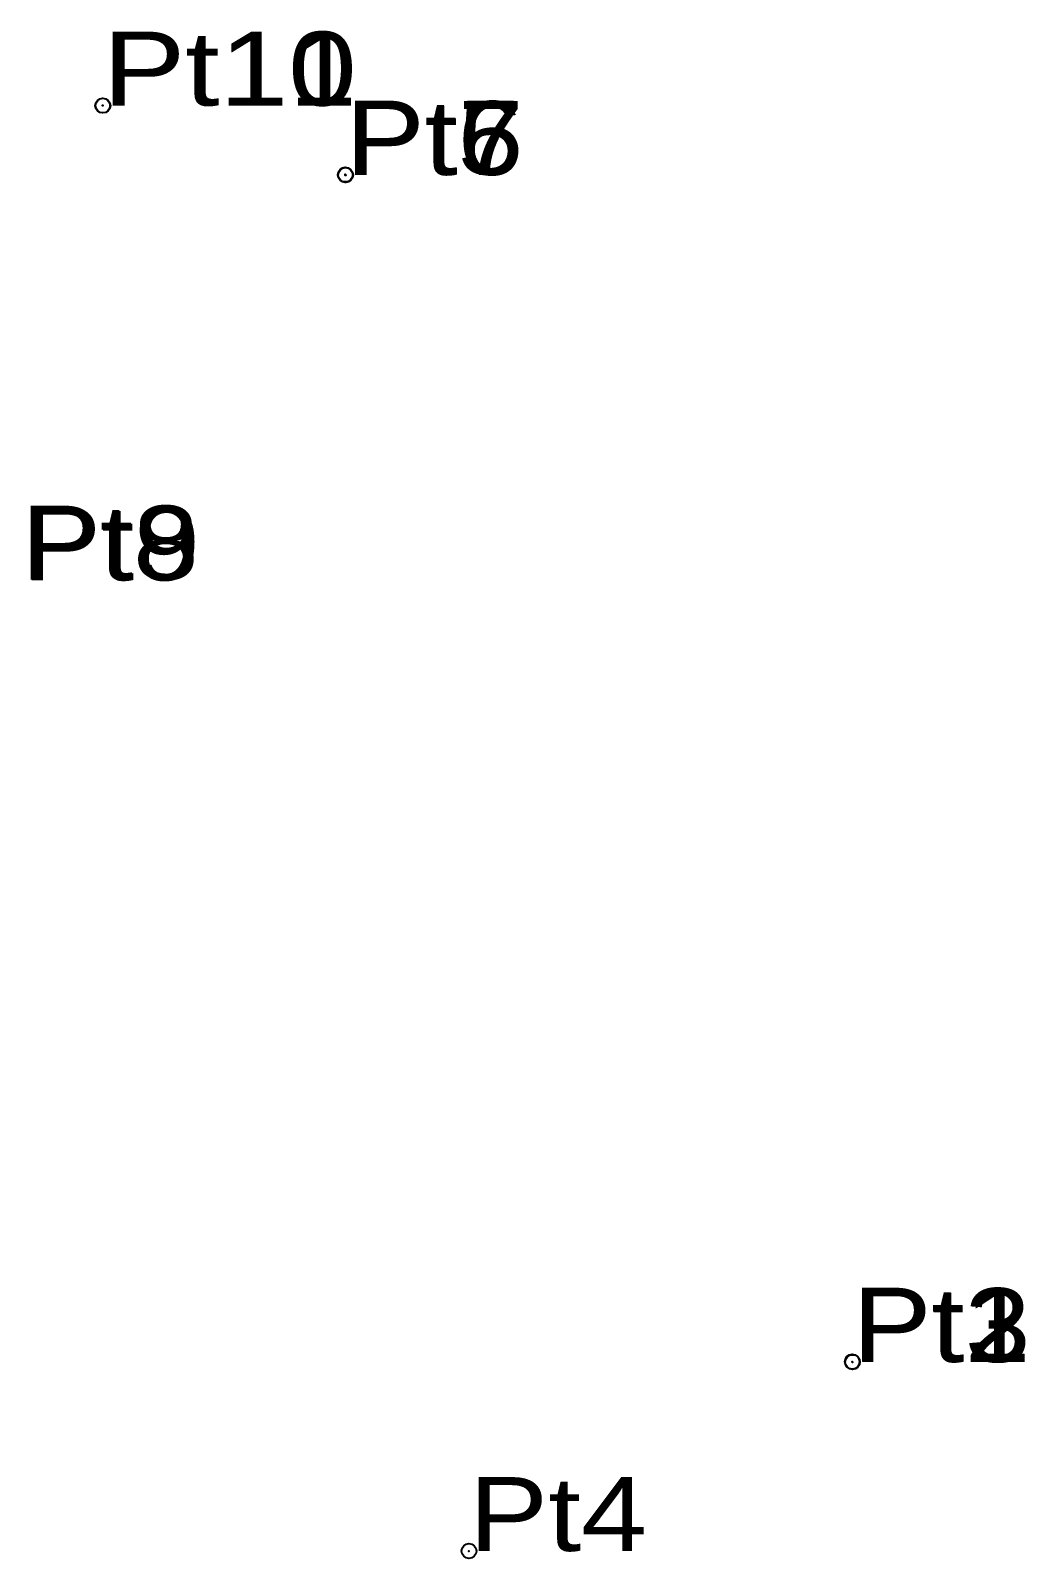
# Model space of a CAD drawing. Header units: metres. Extents: x 550302 to 552210, y 1838192 to 1839541.
# Drawn here: x 551254.99 to 551279.21, y 1838870.43 to 1838907.63 of the extents above; entities that cross this region are included whole.
import ezdxf

# ---------------------------------------------------------------- set-up
doc = ezdxf.new("R2010")
doc.units = ezdxf.units.M
doc.header["$LTSCALE"] = 0.72
doc.header["$PDMODE"] = 32
doc.header["$PDSIZE"] = 0.36
doc.layers.add('12', color=7, linetype='Continuous')
doc.layers.add('7', color=7, linetype='Continuous')

msp = doc.modelspace()

# ---------------------------------------------------------------- linework, layer by layer
at = {"layer": '7'}
for p in [(551256.74, 1838905.8), (551256.75, 1838905.8), (551262.65, 1838904.12), (551262.65, 1838904.11), (551262.66, 1838904.11), (551274.99, 1838875.22), (551275, 1838875.21), (551265.66, 1838870.61)]:
    msp.add_point(p, dxfattribs=at)

# ---------------------------------------------------------------- texts
at = {"layer": '12'}
for s, width, p in [('Pt10', 1.25, (551256.74, 1838905.8)), ('Pt10', 1.25, (551256.74, 1838905.8)), ('Pt11', 1.25, (551256.75, 1838905.8)), ('Pt11', 1.25, (551256.75, 1838905.8)), ('Pt6', 1.2, (551262.65, 1838904.11)), ('Pt6', 1.2, (551262.65, 1838904.11)), ('Pt5', 1.2, (551262.65, 1838904.12)), ('Pt5', 1.2, (551262.65, 1838904.12)), ('Pt7', 1.2, (551262.66, 1838904.11)), ('Pt7', 1.2, (551262.66, 1838904.11)), ('Pt8', 1.2, (551254.75, 1838894.26)), ('Pt8', 1.2, (551254.75, 1838894.26)), ('Pt9', 1.2, (551254.78, 1838894.24)), ('Pt9', 1.2, (551254.78, 1838894.24)), ('Pt1', 1.2, (551274.99, 1838875.22)), ('Pt1', 1.2, (551274.99, 1838875.22)), ('Pt2', 1.2, (551275, 1838875.21)), ('Pt3', 1.2, (551275, 1838875.21)), ('Pt2', 1.2, (551275, 1838875.21)), ('Pt3', 1.2, (551275, 1838875.21)), ('Pt4', 1.2, (551265.66, 1838870.61)), ('Pt4', 1.2, (551265.66, 1838870.61))]:
    msp.add_text(s, height=1.8, dxfattribs=dict(at, width=width)).set_placement(p)

doc.saveas('drawing.dxf')
